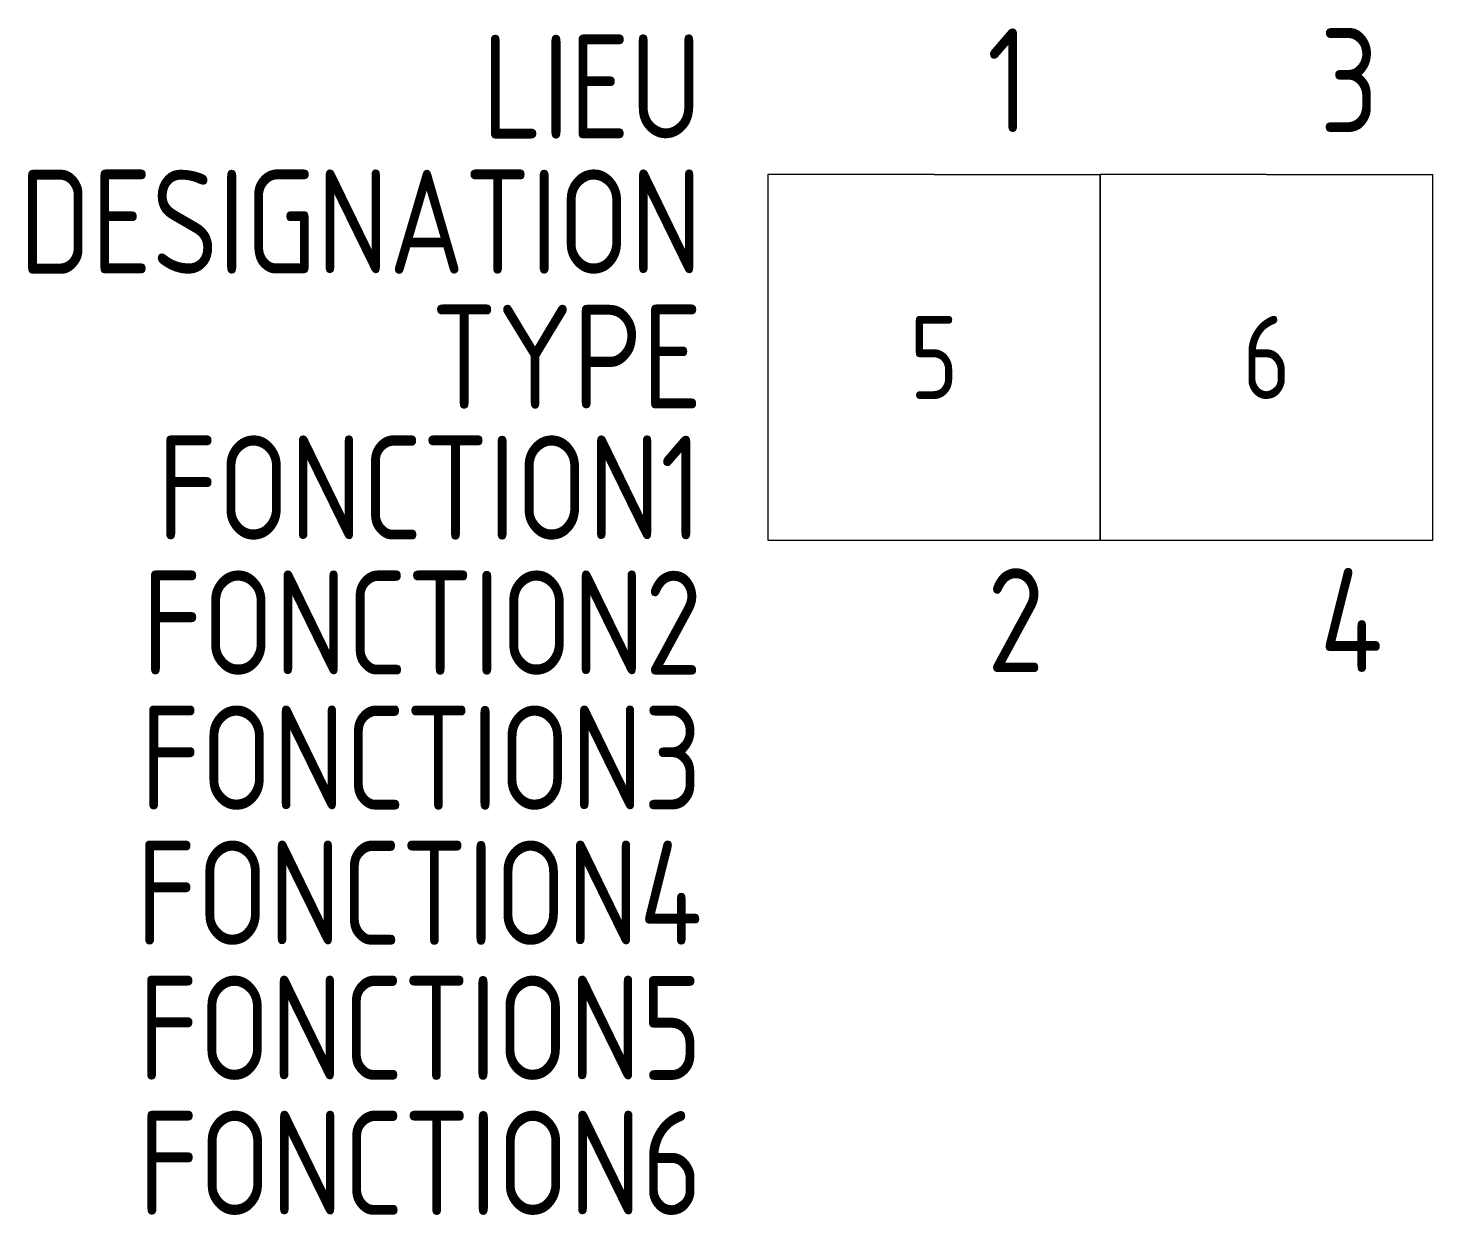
# Model space of a CAD drawing. Extents: x -1606.4 to -1572.6, y -904.6 to -876.1.
import ezdxf
from ezdxf.enums import TextEntityAlignment as Align

# ---------------------------------------------------------------- set-up
doc = ezdxf.new("R2010")
doc.units = 0
doc.header["$LTSCALE"] = 0.3
for name, color, linetype in [('SYMB_FIL', 3, 'CONTINUOUS'), ('SYMB_TXT_CONTACT', 2, 'CONTINUOUS'), ('SYMB_TXT_NOM', 3, 'CONTINUOUS')]:
    doc.layers.add(name, color=color, linetype=linetype)
doc.styles.add('NET2_5', font='isocp.shx', dxfattribs={"width": 0.9, "height": 2.5})
doc.styles.add('NET_2', font='isocp.shx', dxfattribs={"width": 0.9, "height": 2})

msp = doc.modelspace()

# ---------------------------------------------------------------- linework, layer by layer
at = {"layer": 'SYMB_FIL'}
for p, q in [((-1584.634, -879.593), (-1580.634, -879.593)), ((-1576.634, -879.593), (-1572.634, -879.593)), ((-1588.634, -888.393), (-1584.634, -888.393)), ((-1580.634, -888.393), (-1576.634, -888.393))]:
    msp.add_line(p, q, dxfattribs=at)
for points in [[(-1584.634, -879.593), (-1588.634, -879.593), (-1588.634, -888.393)], [(-1584.634, -888.393), (-1580.634, -888.393), (-1580.634, -879.593)], [(-1576.634, -879.593), (-1580.634, -879.593), (-1580.634, -888.393)], [(-1576.634, -888.393), (-1572.634, -888.393), (-1572.634, -879.593)]]:
    msp.add_lwpolyline(points, dxfattribs=at)

# ---------------------------------------------------------------- texts
at = {"layer": 'SYMB_TXT_CONTACT', "style": 'NET2_5', "width": 0.9, "flags": 8}
for tag, p, s in [('1', (-1583.359, -878.577), '1'), ('3', (-1575.359, -878.577), '3'), ('2', (-1583.359, -891.567), '2'), ('4', (-1575.359, -891.567), '4')]:
    msp.add_attdef(tag, p, s, height=2.5, dxfattribs=at)
at = {"layer": 'SYMB_TXT_CONTACT', "style": 'NET_2', "width": 0.9, "flags": 8}
for tag, text, p in [('5', 'W', (-1584.634, -883.993)), ('6', 'var', (-1576.634, -883.993))]:
    msp.add_attdef(tag, text=text, height=2, dxfattribs=at).set_placement(p, align=Align.MIDDLE_CENTER)
at = {"layer": 'SYMB_TXT_NOM', "style": 'NET2_5', "width": 0.9, "flags": 8}
for tag, text, p in [('LIEU', '', (-1590.209, -878.728)), ('DESIGNATION', 'P?', (-1590.209, -881.978)), ('TYPE', '', (-1590.209, -885.228)), ('FONCTION1', '', (-1590.209, -888.378)), ('FONCTION2', '', (-1590.209, -891.628)), ('FONCTION3', '', (-1590.209, -894.878)), ('FONCTION4', '', (-1590.209, -898.128)), ('FONCTION5', '', (-1590.209, -901.378)), ('FONCTION6', '', (-1590.209, -904.628))]:
    msp.add_attdef(tag, text=text, height=2.5, dxfattribs=at).set_placement(p, align=Align.RIGHT)

doc.saveas('drawing.dxf')
